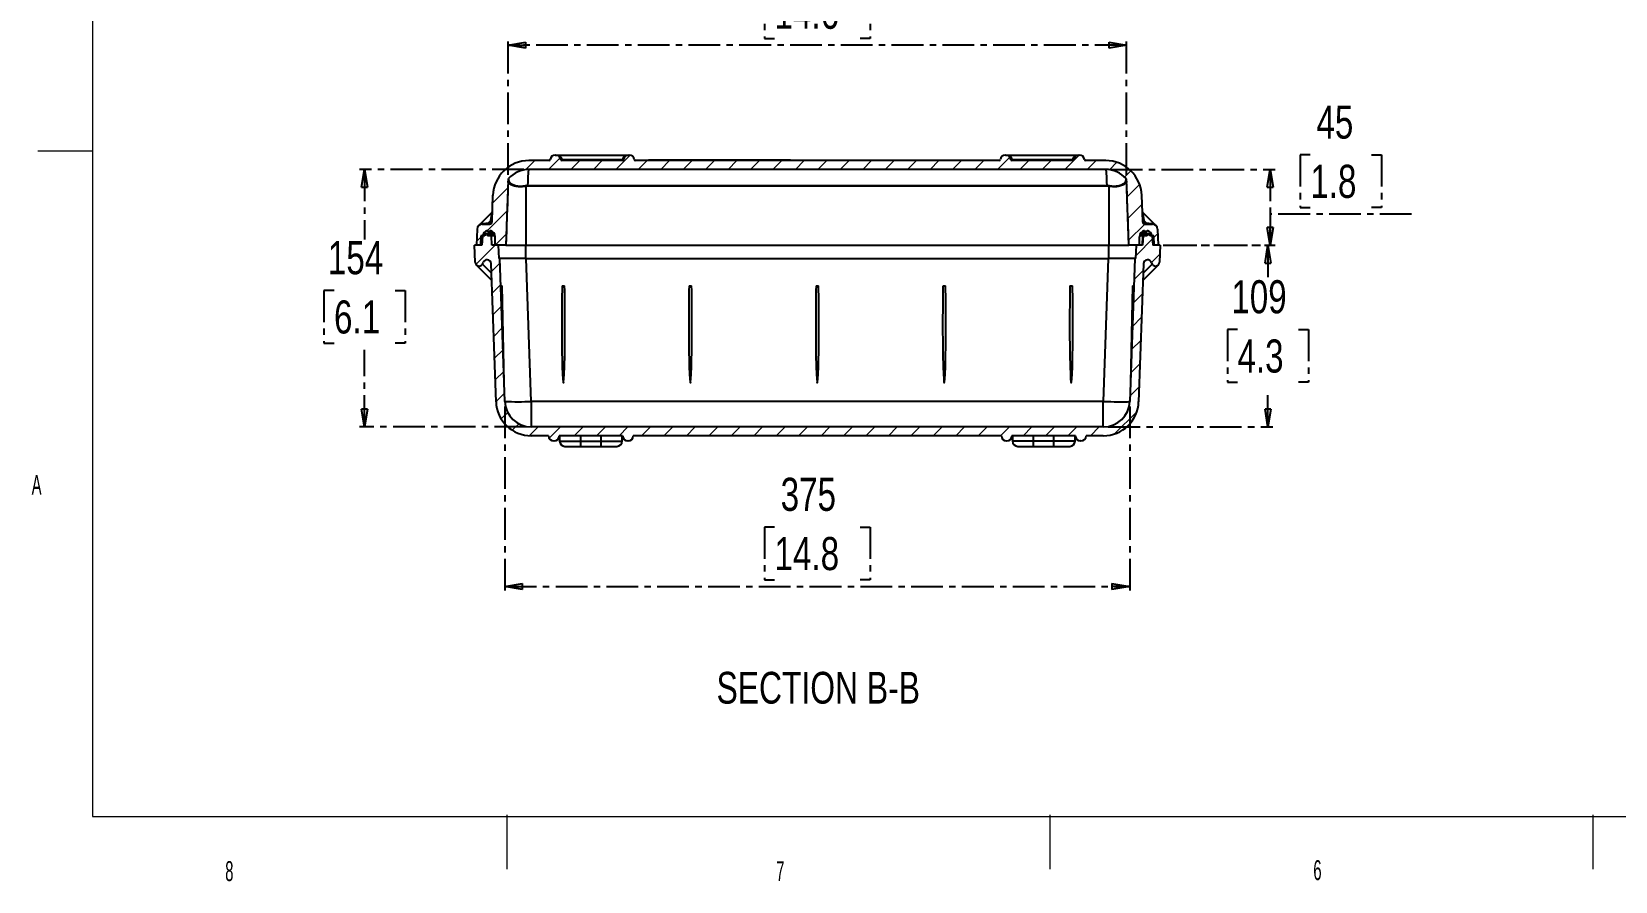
# Model space of a CAD drawing. Header units: millimetres. Extents: x 12 to 854, y 4 to 555.
# Drawn here: x 11.9 to 328.8, y 4.4 to 174.3 of the extents above; entities that cross this region are included whole.
import ezdxf

# ---------------------------------------------------------------- set-up
doc = ezdxf.new("R2010")
doc.units = ezdxf.units.MM
doc.linetypes.add('CENTER', pattern=[10.16, 6.35, -1.27, 1.27, -1.27])
doc.layers.add('DEFAULT_1', color=7, linetype='CENTER')
doc.layers.add('LINE', color=150, linetype='CENTER', lineweight=35)
doc.styles.add('SLDTEXTSTYLE2', font='TXT', dxfattribs={"width": 0.75})
doc.styles.add('SLDTEXTSTYLE3', font='TXT', dxfattribs={"width": 0.56})
doc.dimstyles.new('SLDDIMSTYLE0', dxfattribs={"dimtxt": 6.614583, "dimasz": 3.556, "dimexe": 0, "dimexo": 0.0625, "dimgap": 1.653646, "dimtad": 1, "dimdec": 0, "dimlfac": 3, "dimrnd": 1e-09, "dimzin": 12, "dimdsep": 46, "dimtxsty": 'SLDTEXTSTYLE2', "dimblk1": 'CLOSED', "dimblk2": 'CLOSED', "dimsah": 1, "dimcen": 0.09, "dimadec": 0, "dimazin": 3, "dimtfac": 1, "dimtdec": 0, "dimtofl": 0, "dimtmove": 0, "dimatfit": 3, "dimldrblk": 'CLOSED', "dimfxl": 1, "dimfrac": 2, "dimtolj": 1, "dimtzin": 12, "dimarcsym": 0})
doc.dimstyles.new('SLDDIMSTYLE3', dxfattribs={"dimtxt": 6.614583, "dimasz": 3.556, "dimexe": 0, "dimexo": 0.0625, "dimgap": 1.653646, "dimtad": 0, "dimtih": 1, "dimtoh": 1, "dimdec": 0, "dimlfac": 3, "dimrnd": 1e-09, "dimzin": 12, "dimdsep": 46, "dimtxsty": 'SLDTEXTSTYLE2', "dimblk1": 'CLOSED', "dimblk2": 'CLOSED', "dimsah": 1, "dimcen": 0.09, "dimadec": 0, "dimazin": 3, "dimtfac": 1, "dimtdec": 0, "dimtofl": 0, "dimtmove": 0, "dimatfit": 3, "dimldrblk": 'CLOSED', "dimfxl": 1, "dimfrac": 2, "dimtolj": 1, "dimtzin": 12, "dimarcsym": 0})

# ---------------------------------------------------------------- blocks, each defined once
blk = doc.blocks.new('_Closed')
at = {"color": 0, "linetype": 'ByBlock', "lineweight": -2}
for p, q in [((-1, 0.166667), (0, 0)), ((-1, 0.166667), (-1, -0.166667)), ((0, 0), (-1, -0.166667)), ((0, 0), (-1, 0))]:
    blk.add_line(p, q, dxfattribs=at)
blk = doc.blocks.new('_D_4')
at = {"layer": 'DEFAULT_1'}
for p, q in [((160.56, 183.5), (158.55, 183.5)), ((158.55, 183.5), (158.55, 172.99)), ((177.66, 183.5), (179.68, 183.5)), ((179.68, 183.5), (179.68, 172.99)), ((107.26, 145.68), (107.26, 172.65)), ((230.97, 171.65), (107.26, 171.65)), ((158.55, 172.99), (160.56, 172.99)), ((179.68, 172.99), (177.66, 172.99)), ((230.97, 145.68), (230.97, 172.65))]:
    blk.add_line(p, q, dxfattribs=at)
at = {"layer": 'DEFAULT_1', "xscale": 3.556, "yscale": 3.556, "rotation": 180}
blk.add_blockref('_Closed', (107.26, 171.65), dxfattribs=at)
at = {"layer": 'DEFAULT_1', "xscale": 3.556, "yscale": 3.556}
blk.add_blockref('_Closed', (230.97, 171.65), dxfattribs=at)
at = {"layer": 'DEFAULT_1', "char_height": 6.615, "attachment_point": 1, "style": 'SLDTEXTSTYLE2'}
for s, insert in [('371', (161.78, 193.37)), ('14.6', (160.56, 181.52))]:
    blk.add_mtext(s, dxfattribs=dict(at, insert=insert))
blk = doc.blocks.new('_D_5')
at = {"layer": 'DEFAULT_1'}
for p, q in [((106.61, 99.4), (106.61, 62.4)), ((231.62, 99.4), (231.62, 62.4)), ((160.56, 75.25), (158.55, 75.25)), ((158.55, 75.25), (158.55, 64.74)), ((177.66, 75.25), (179.68, 75.25)), ((179.68, 75.25), (179.68, 64.74)), ((106.61, 63.4), (231.62, 63.4)), ((158.55, 64.74), (160.56, 64.74)), ((179.68, 64.74), (177.66, 64.74))]:
    blk.add_line(p, q, dxfattribs=at)
at = {"layer": 'DEFAULT_1', "xscale": 3.556, "yscale": 3.556, "rotation": 180}
blk.add_blockref('_Closed', (106.61, 63.4, -0.3), dxfattribs=at)
at = {"layer": 'DEFAULT_1', "xscale": 3.556, "yscale": 3.556}
blk.add_blockref('_Closed', (231.62, 63.4, -0.3), dxfattribs=at)
at = {"layer": 'DEFAULT_1', "char_height": 6.615, "attachment_point": 1, "style": 'SLDTEXTSTYLE2'}
for s, insert in [('375', (161.78, 85.12)), ('14.8', (160.56, 73.27))]:
    blk.add_mtext(s, dxfattribs=dict(at, insert=insert))
blk = doc.blocks.new('_D_6')
at = {"layer": 'DEFAULT_1'}
for p, q in [((267.74, 149.69), (265.73, 149.69)), ((265.73, 149.69), (265.73, 139.18)), ((279.95, 149.69), (281.97, 149.69)), ((281.97, 149.69), (281.97, 139.18)), ((227.81, 146.77), (260.69, 146.77)), ((259.69, 146.77), (259.69, 131.62)), ((288, 137.84), (259.69, 137.84)), ((259.69, 137.84), (259.69, 131.62)), ((265.73, 139.18), (267.74, 139.18)), ((281.97, 139.18), (279.95, 139.18)), ((238.69, 131.62), (260.69, 131.62))]:
    blk.add_line(p, q, dxfattribs=at)
at = {"layer": 'DEFAULT_1', "xscale": 3.556, "yscale": 3.556}
for p, rotation in [((259.69, 146.77, -0.3), 90), ((259.69, 131.62, -0.3), 270)]:
    blk.add_blockref('_Closed', p, dxfattribs=dict(at, rotation=rotation))
at = {"layer": 'DEFAULT_1', "char_height": 6.615, "attachment_point": 1, "style": 'SLDTEXTSTYLE2'}
for s, insert in [('45', (268.96, 159.56)), ('1.8', (267.74, 147.71))]:
    blk.add_mtext(s, dxfattribs=dict(at, insert=insert))
blk = doc.blocks.new('_D_7')
at = {"layer": 'DEFAULT_1'}
for p, q in [((238.27, 131.62), (260.27, 131.62)), ((259.27, 131.62), (259.27, 124.93)), ((253.16, 114.77), (251.15, 114.77)), ((251.15, 114.77), (251.15, 104.26)), ((265.38, 114.77), (267.39, 114.77)), ((267.39, 114.77), (267.39, 104.26)), ((251.15, 104.26), (253.16, 104.26)), ((259.27, 95.3), (259.27, 102.91)), ((267.39, 104.26), (265.38, 104.26)), ((227.33, 95.3), (260.27, 95.3))]:
    blk.add_line(p, q, dxfattribs=at)
at = {"layer": 'DEFAULT_1', "xscale": 3.556, "yscale": 3.556}
for p, rotation in [((259.27, 131.62, -0.3), 90), ((259.27, 95.3, -0.3), 270)]:
    blk.add_blockref('_Closed', p, dxfattribs=dict(at, rotation=rotation))
at = {"layer": 'DEFAULT_1', "char_height": 6.615, "attachment_point": 1, "style": 'SLDTEXTSTYLE2'}
for s, insert in [('109', (251.94, 124.63)), ('4.3', (253.16, 112.78))]:
    blk.add_mtext(s, dxfattribs=dict(at, insert=insert))
blk = doc.blocks.new('_D_8')
at = {"layer": 'DEFAULT_1'}
for p, q in [((110.42, 146.77), (77.54, 146.77)), ((78.54, 146.77), (78.54, 132.74)), ((72.43, 122.58), (70.42, 122.58)), ((70.42, 122.58), (70.42, 112.07)), ((84.64, 122.58), (86.65, 122.58)), ((86.65, 122.58), (86.65, 112.07)), ((70.42, 112.07), (72.43, 112.07)), ((86.65, 112.07), (84.64, 112.07)), ((78.54, 95.3), (78.54, 110.72)), ((110.9, 95.3), (77.54, 95.3))]:
    blk.add_line(p, q, dxfattribs=at)
at = {"layer": 'DEFAULT_1', "xscale": 3.556, "yscale": 3.556}
for p, rotation in [((78.54, 146.77, -0.3), 90), ((78.54, 95.3, -0.3), 270)]:
    blk.add_blockref('_Closed', p, dxfattribs=dict(at, rotation=rotation))
at = {"layer": 'DEFAULT_1', "char_height": 6.615, "attachment_point": 1, "style": 'SLDTEXTSTYLE2'}
for s, insert in [('154', (71.2, 132.44)), ('6.1', (72.43, 120.59))]:
    blk.add_mtext(s, dxfattribs=dict(at, insert=insert))

msp = doc.modelspace()

# ---------------------------------------------------------------- hatches: boundary and pattern name
at = {"layer": 'DEFAULT_1', "linetype": 'Continuous', "lineweight": 18}
h = msp.add_hatch(dxfattribs=at)
h.set_pattern_fill('ANSI31', color=256, style=0)
edge = h.paths.add_edge_path(flags=0)
edge.add_arc((111.42, 141.35), 5.42, 90, 138.4926, ccw=False)
edge.add_line((111.42, 146.77), (226.81, 146.77))
edge.add_arc((226.81, 141.35), 5.42, 41.5074, 90, ccw=False)
edge.add_arc((230.55, 144.66), 0.423, 2, 41.5074, ccw=False)
edge.add_line((230.97, 144.68), (231.43, 131.62))
edge.add_line((231.43, 131.62), (233.55, 131.62))
edge.add_line((233.55, 131.62), (233.55, 133.31))
edge.add_arc((234.82, 133.31), 1.27, 101.4783, 180, ccw=False)
edge.add_arc((234.82, 134.58), 0.254, 185.7392, 354.2608)
edge.add_arc((234.82, 133.31), 1.27, 4.619, 78.5217, ccw=False)
edge.add_line((236.08, 133.41), (236.23, 131.62))
edge.add_line((236.23, 131.62), (237.27, 131.62))
edge.add_line((237.27, 131.62), (237.16, 134.87))
edge.add_arc((236.14, 134.83), 1.02, 2, 90)
edge.add_line((236.14, 135.85), (234.69, 135.85))
edge.add_arc((234.69, 136.36), 0.508, 182, 270, ccw=False)
edge.add_line((234.19, 136.34), (234, 141.61))
edge.add_arc((226.81, 141.35), 7.2, 2, 90)
edge.add_line((226.81, 148.55), (222.79, 148.55))
edge.add_arc((222.79, 148.8), 0.254, 187.6623, 270, ccw=False)
edge.add_arc((221.53, 148.64), 1.02, 7.6623, 90)
edge.add_line((221.53, 149.65), (221.45, 149.65))
edge.add_arc((221.45, 148.64), 1.02, 90, 172.3377)
edge.add_arc((220.19, 148.8), 0.254, 270, 352.3377, ccw=False)
edge.add_line((220.19, 148.55), (208.09, 148.55))
edge.add_arc((208.09, 148.8), 0.254, 187.6623, 270, ccw=False)
edge.add_arc((206.83, 148.64), 1.02, 7.6623, 90)
edge.add_line((206.83, 149.65), (206.75, 149.65))
edge.add_arc((206.75, 148.64), 1.02, 90, 172.3377)
edge.add_arc((205.49, 148.8), 0.254, 270, 352.3377, ccw=False)
edge.add_line((205.49, 148.55), (132.74, 148.55))
edge.add_arc((132.74, 148.8), 0.254, 187.6623, 270, ccw=False)
edge.add_arc((131.48, 148.64), 1.02, 7.6623, 90)
edge.add_line((131.48, 149.65), (131.4, 149.65))
edge.add_arc((131.4, 148.64), 1.02, 90, 172.3377)
edge.add_arc((130.14, 148.8), 0.254, 270, 352.3377, ccw=False)
edge.add_line((130.14, 148.55), (118.04, 148.55))
edge.add_arc((118.04, 148.8), 0.254, 187.6623, 270, ccw=False)
edge.add_arc((116.78, 148.64), 1.02, 7.6623, 90)
edge.add_line((116.78, 149.65), (116.7, 149.65))
edge.add_arc((116.7, 148.64), 1.02, 90, 172.3377)
edge.add_arc((115.44, 148.8), 0.254, 270, 352.3377, ccw=False)
edge.add_line((115.44, 148.55), (111.42, 148.55))
edge.add_arc((111.42, 141.35), 7.2, 90, 178)
edge.add_line((104.23, 141.61), (104.04, 136.34))
edge.add_arc((103.54, 136.36), 0.508, 270, 358, ccw=False)
edge.add_line((103.54, 135.85), (102.09, 135.85))
edge.add_arc((102.09, 134.83), 1.02, 90, 178)
edge.add_line((101.07, 134.87), (100.96, 131.62))
edge.add_line((100.96, 131.62), (102, 131.62))
edge.add_line((102, 131.62), (102.15, 133.41))
edge.add_arc((103.41, 133.31), 1.27, 101.4783, 175.381, ccw=False)
edge.add_arc((103.41, 134.58), 0.254, 185.7392, 354.2608)
edge.add_arc((103.41, 133.31), 1.27, 0, 78.5217, ccw=False)
edge.add_line((104.68, 133.31), (104.68, 131.62))
edge.add_line((104.68, 131.62), (106.8, 131.62))
edge.add_line((106.8, 131.62), (107.26, 144.68))
edge.add_arc((107.68, 144.66), 0.423, 138.4926, 178, ccw=False)
h = msp.add_hatch(dxfattribs=at)
h.set_pattern_fill('ANSI31', color=256, style=0)
edge = h.paths.add_edge_path(flags=0)
edge.add_line((222.88, 93.52), (226.33, 93.52))
edge.add_arc((226.33, 100.59), 7.07, 270, 358)
edge.add_line((233.39, 100.34), (234.36, 127.93))
edge.add_arc((235.18, 127.9), 0.827, 13.1082, 178, ccw=False)
edge.add_arc((236.77, 128.27), 0.804, 193.1082, 358)
edge.add_line((237.58, 128.25), (237.69, 131.62))
edge.add_line((237.69, 131.62), (236.53, 131.62))
edge.add_line((236.53, 131.62), (236.43, 133.48))
edge.add_line((236.43, 133.48), (235.63, 133.48))
edge.add_line((235.63, 133.48), (235.63, 133.65))
edge.add_arc((235.37, 133.65), 0.262, 0, 180)
edge.add_line((235.1, 133.65), (235.1, 133.48))
edge.add_line((235.1, 133.48), (234.3, 133.48))
edge.add_line((234.3, 133.48), (234.2, 131.62))
edge.add_line((234.2, 131.62), (232.88, 131.62))
edge.add_line((232.88, 131.62), (232.78, 128.98))
edge.add_line((232.78, 128.98), (232.61, 128.98))
edge.add_line((232.61, 128.98), (231.62, 100.4))
edge.add_arc((226.33, 100.59), 5.29, 270, 358, ccw=False)
edge.add_line((226.33, 95.3), (111.9, 95.3))
edge.add_arc((111.9, 100.59), 5.29, 182, 270, ccw=False)
edge.add_line((106.61, 100.4), (105.61, 128.98))
edge.add_line((105.61, 128.98), (105.44, 128.98))
edge.add_line((105.44, 128.98), (105.35, 131.62))
edge.add_line((105.35, 131.62), (104.03, 131.62))
edge.add_line((104.03, 131.62), (103.93, 133.48))
edge.add_line((103.93, 133.48), (103.13, 133.48))
edge.add_spline(control_points=[(103.13, 133.48), (103.13, 133.57), (103.14, 133.66), (103.11, 133.74), (103.1, 133.77), (103.08, 133.8), (103.06, 133.82), (103.04, 133.84), (103.02, 133.86), (103, 133.88), (102.97, 133.89), (102.94, 133.9), (102.91, 133.91), (102.89, 133.91), (102.85, 133.91), (102.83, 133.91), (102.8, 133.91), (102.77, 133.9), (102.74, 133.88), (102.72, 133.87), (102.69, 133.85), (102.67, 133.83), (102.65, 133.81), (102.63, 133.78), (102.62, 133.76), (102.61, 133.73), (102.6, 133.7), (102.6, 133.67), (102.6, 133.61), (102.6, 133.54), (102.6, 133.48)], knot_values=[0, 0, 0, 0, 0.000789, 0.000789, 0.000789, 0.001045, 0.001045, 0.001045, 0.001302, 0.001302, 0.001302, 0.001558, 0.001558, 0.001558, 0.001815, 0.001815, 0.001815, 0.002071, 0.002071, 0.002071, 0.002327, 0.002327, 0.002327, 0.002584, 0.002584, 0.002584, 0.00284, 0.00284, 0.00284, 0.003387, 0.003387, 0.003387, 0.003387], weights=[1, 1, 1, 1, 1, 1, 1, 1, 1, 1, 1, 1, 1, 1, 1, 1, 1, 1, 1, 1, 1, 1, 1, 1, 1, 1, 1, 1, 1, 1, 1], degree=3, periodic=0)
edge.add_line((102.6, 133.48), (101.8, 133.48))
edge.add_line((101.8, 133.48), (101.7, 131.62))
edge.add_line((101.7, 131.62), (100.53, 131.62))
edge.add_line((100.53, 131.62), (100.65, 128.25))
edge.add_arc((101.46, 128.27), 0.804, 182, 346.8918)
edge.add_arc((103.05, 127.9), 0.827, 2, 166.8918, ccw=False)
edge.add_line((103.87, 127.93), (104.84, 100.34))
edge.add_arc((111.9, 100.59), 7.07, 182, 270)
edge.add_line((111.9, 93.52), (115.35, 93.52))
edge.add_arc((116.37, 93.52), 1.02, 180, 270)
edge.add_line((116.37, 92.5), (116.45, 92.5))
edge.add_arc((116.45, 93.52), 1.02, 270, 360)
edge.add_line((117.47, 93.52), (130.17, 93.52))
edge.add_arc((131.18, 93.52), 1.02, 180, 270)
edge.add_line((131.18, 92.5), (131.27, 92.5))
edge.add_arc((131.27, 93.52), 1.02, 270, 360)
edge.add_line((132.28, 93.52), (205.94, 93.52))
edge.add_arc((206.96, 93.52), 1.02, 180, 270)
edge.add_line((206.96, 92.5), (207.05, 92.5))
edge.add_arc((207.05, 93.52), 1.02, 270, 360)
edge.add_line((208.06, 93.52), (220.76, 93.52))
edge.add_arc((221.78, 93.52), 1.02, 180, 270)
edge.add_line((221.78, 92.5), (221.86, 92.5))
edge.add_arc((221.86, 93.52), 1.02, 270, 360)

# ---------------------------------------------------------------- linework, layer by layer
at = {"color": 7, "linetype": 'Continuous', "lineweight": 18}
for p, q in [((24.14, 545.76), (24.14, 17.38)), ((24.14, 150.44), (13.15, 150.44)), ((24.14, 17.38), (841.62, 17.38)), ((106.99, 17.7), (106.99, 6.84)), ((215.62, 17.7), (215.62, 6.84)), ((324.25, 17.7), (324.25, 6.84))]:
    msp.add_line(p, q, dxfattribs=at)
at = {"color": 7, "linetype": 'Continuous', "lineweight": 25}
for p, q in [((116.7, 149.65), (116.78, 149.65)), ((116.78, 149.65), (131.4, 149.65)), ((131.4, 149.65), (131.48, 149.65)), ((206.75, 149.65), (206.83, 149.65)), ((206.83, 149.65), (221.45, 149.65)), ((221.45, 149.65), (221.53, 149.65)), ((115.44, 148.55), (111.42, 148.55)), ((226.81, 146.77), (111.42, 146.77)), ((118.04, 148.77), (118.04, 148.55)), ((118.04, 148.77), (130.14, 148.77)), ((130.14, 148.55), (118.04, 148.55)), ((130.14, 148.77), (130.14, 148.55)), ((205.49, 148.55), (132.74, 148.55)), ((135.33, 148.72), (135.33, 148.55)), ((135.33, 148.72), (137.45, 148.72)), ((137.45, 148.72), (137.45, 148.55)), ((137.45, 148.72), (161.66, 148.72)), ((161.66, 148.72), (161.66, 148.55)), ((161.66, 148.72), (163.78, 148.72)), ((163.78, 148.72), (163.78, 148.55)), ((208.09, 148.77), (208.09, 148.55)), ((208.09, 148.77), (220.19, 148.77)), ((220.19, 148.55), (208.09, 148.55)), ((220.19, 148.77), (220.19, 148.55)), ((226.81, 148.55), (222.79, 148.55)), ((107.26, 144.68), (106.8, 131.62)), ((110.75, 143.56), (111.15, 143.6)), ((111.15, 143.44), (110.78, 143.4)), ((110.78, 143.4), (110.78, 131.62)), ((111.15, 143.6), (227.08, 143.6)), ((111.15, 143.6), (111.15, 143.44)), ((227.08, 143.44), (111.15, 143.44)), ((227.08, 143.6), (227.48, 143.56)), ((227.08, 143.6), (227.08, 143.44)), ((227.45, 143.4), (227.08, 143.44)), ((227.45, 143.4), (227.45, 131.62)), ((231.43, 131.62), (230.97, 144.68)), ((104.04, 136.34), (104.23, 141.61)), ((234, 141.61), (234.19, 136.34)), ((101.37, 135.55), (104.04, 138.23)), ((103.8, 136.57), (103.33, 136.1)), ((103.79, 136.35), (103.8, 136.57)), ((103.8, 136.57), (104.04, 138.23)), ((234.19, 138.23), (234.43, 136.57)), ((234.19, 138.23), (236.86, 135.55)), ((234.43, 136.57), (234.44, 136.35)), ((234.9, 136.1), (234.43, 136.57)), ((101.07, 134.87), (100.96, 131.62)), ((101.8, 133.48), (101.7, 131.62)), ((102.6, 133.48), (101.8, 133.48)), ((102.15, 133.41), (102, 131.62)), ((102.09, 135.85), (103.54, 135.85)), ((102.21, 135.98), (103.33, 136.1)), ((103.93, 133.48), (103.13, 133.48)), ((103.33, 136.1), (103.54, 136.1)), ((104.03, 131.62), (103.93, 133.48)), ((104.68, 131.62), (104.68, 133.31)), ((233.55, 131.62), (233.55, 133.31)), ((234.14, 131.62), (234.23, 133.48)), ((234.3, 133.48), (234.2, 131.62)), ((234.2, 131.62), (234.29, 133.48)), ((234.2, 131.62), (234.29, 133.48)), ((234.26, 133.48), (234.23, 133.48)), ((235.1, 133.48), (234.3, 133.48)), ((234.69, 136.1), (234.9, 136.1)), ((234.69, 135.85), (236.14, 135.85)), ((234.9, 136.1), (236.02, 135.98)), ((235.03, 133.48), (235.03, 133.65)), ((235.1, 133.65), (235.1, 133.48)), ((235.1, 133.48), (235.1, 133.65)), ((235.1, 133.48), (235.1, 133.65)), ((235.34, 133.91), (235.29, 133.91)), ((235.33, 133.91), (235.36, 133.91)), ((235.34, 133.91), (235.36, 133.91)), ((235.36, 133.91), (235.36, 133.91)), ((235.63, 133.48), (235.63, 133.65)), ((236.43, 133.48), (235.63, 133.48)), ((236.08, 133.41), (236.23, 131.62)), ((236.53, 131.62), (236.43, 133.48)), ((237.16, 134.87), (237.27, 131.62)), ((100.65, 128.25), (100.53, 131.62)), ((101.7, 131.62), (100.53, 131.62)), ((102, 131.62), (100.96, 131.62)), ((105.35, 131.62), (104.03, 131.62)), ((106.8, 131.62), (104.68, 131.62)), ((105.44, 128.98), (105.35, 131.62)), ((106.8, 131.62), (110.78, 131.62)), ((110.78, 131.62), (227.45, 131.62)), ((110.81, 128.98), (110.81, 131.62)), ((227.42, 128.98), (227.42, 131.62)), ((227.45, 131.62), (231.43, 131.62)), ((233.55, 131.62), (231.43, 131.62)), ((232.88, 131.62), (232.78, 128.98)), ((234.2, 131.62), (232.88, 131.62)), ((237.27, 131.62), (236.23, 131.62)), ((237.69, 131.62), (236.53, 131.62)), ((237.69, 131.62), (237.58, 128.25)), ((103.99, 124.6), (100.89, 127.7)), ((102.15, 127.86), (103.94, 126.07)), ((104.84, 100.34), (103.87, 127.93)), ((105.44, 128.98), (105.61, 128.98)), ((106.61, 100.4), (105.61, 128.98)), ((110.9, 128.98), (105.61, 128.98)), ((111.9, 100.4), (110.9, 128.98)), ((110.9, 128.98), (227.33, 128.98)), ((227.33, 128.98), (226.33, 100.4)), ((232.61, 128.98), (227.33, 128.98)), ((232.61, 128.98), (231.62, 100.4)), ((232.61, 128.98), (232.78, 128.98)), ((234.36, 127.93), (233.39, 100.34)), ((237.34, 127.7), (234.24, 124.6)), ((234.29, 126.07), (236.08, 127.86)), ((105.81, 123.49), (106.06, 123.49)), ((106.48, 104.1), (106.06, 123.49)), ((118.06, 123.49), (118.57, 123.49)), ((143.46, 123.49), (143.97, 123.49)), ((168.86, 123.49), (169.37, 123.49)), ((194.26, 123.49), (194.77, 123.49)), ((219.66, 123.49), (220.17, 123.49)), ((232.17, 123.49), (231.75, 104.1)), ((232.17, 123.49), (232.42, 123.49)), ((111.9, 100.4), (111.9, 95.3)), ((226.33, 100.4), (111.9, 100.4)), ((226.33, 95.3), (226.33, 100.4)), ((226.33, 95.3), (111.9, 95.3)), ((115.35, 93.52), (111.9, 93.52)), ((116.37, 92.5), (116.45, 92.5)), ((130.17, 93.52), (117.47, 93.52)), ((117.56, 93.52), (117.56, 92.46)), ((117.56, 92.46), (121.79, 92.46)), ((121.79, 92.46), (121.79, 93.52)), ((121.79, 92.46), (125.85, 92.46)), ((121.79, 91.4), (121.79, 92.46)), ((125.85, 92.46), (125.85, 93.52)), ((125.85, 92.46), (130.07, 92.46)), ((125.85, 91.4), (125.85, 92.46)), ((130.07, 92.46), (130.07, 93.52)), ((131.27, 92.5), (131.18, 92.5)), ((205.94, 93.52), (132.28, 93.52)), ((206.96, 92.5), (207.05, 92.5)), ((220.76, 93.52), (208.06, 93.52)), ((208.15, 93.52), (208.15, 92.46)), ((212.38, 92.46), (208.15, 92.46)), ((212.38, 92.46), (212.38, 93.52)), ((216.44, 92.46), (212.38, 92.46)), ((212.38, 91.4), (212.38, 92.46)), ((216.44, 92.46), (216.44, 93.52)), ((220.67, 92.46), (216.44, 92.46)), ((216.44, 91.4), (216.44, 92.46)), ((220.67, 92.46), (220.67, 93.52)), ((221.86, 92.5), (221.78, 92.5)), ((226.33, 93.52), (222.88, 93.52)), ((118.62, 91.4), (121.79, 91.4)), ((121.79, 91.4), (125.85, 91.4)), ((125.85, 91.4), (129.02, 91.4)), ((209.21, 91.4), (212.38, 91.4)), ((212.38, 91.4), (216.44, 91.4)), ((216.44, 91.4), (219.61, 91.4))]:
    msp.add_line(p, q, dxfattribs=at)
at = {"color": 7, "linetype": 'Continuous', "lineweight": 25, "flags": 128}
msp.add_lwpolyline([(226.33, 100.4), (227.08, 100.38), (227.82, 100.36), (228.52, 100.34), (229.19, 100.33), (229.79, 100.33), (230.32, 100.33), (230.77, 100.33), (231.14, 100.34), (231.4, 100.36), (231.56, 100.38), (231.62, 100.4)], dxfattribs=at)
at = {"color": 7, "linetype": 'Continuous', "lineweight": 25}
for centre, radius, start, end in [((116.7, 148.64), 1.02, 90, 172.3377), ((116.78, 148.64), 1.02, 7.6623, 90), ((131.4, 148.64), 1.02, 90, 172.3377), ((131.48, 148.64), 1.02, 7.6623, 90), ((206.75, 148.64), 1.02, 90, 172.3377), ((206.83, 148.64), 1.02, 7.6623, 90), ((221.45, 148.64), 1.02, 90, 172.3377), ((221.53, 148.64), 1.02, 7.6623, 90), ((111.42, 141.35), 7.2, 90, 178), ((111.42, 141.35), 5.42, 90, 138.4926), ((115.44, 148.8), 0.254, 270, 352.3377), ((118.04, 148.8), 0.254, 187.6623, 270), ((117.91, 149.25), 0.498, 255.3622, 284.6378), ((130.14, 148.8), 0.254, 270, 352.3377), ((130.26, 149.25), 0.498, 255.3622, 284.6378), ((132.74, 148.8), 0.254, 187.6623, 270), ((205.49, 148.8), 0.254, 270, 352.3377), ((208.09, 148.8), 0.254, 187.6623, 270), ((207.97, 149.25), 0.498, 255.3622, 284.6378), ((220.19, 148.8), 0.254, 270, 352.3377), ((220.31, 149.25), 0.498, 255.3622, 284.6378), ((222.79, 148.8), 0.254, 187.6623, 270), ((226.81, 141.35), 7.2, 2, 90), ((226.81, 141.35), 5.42, 41.5074, 90), ((107.62, 144.43), 0.375, 135.3313, 177.687), ((107.68, 144.66), 0.423, 138.4926, 178), ((56.81, 132.35), 55.09, 11.5759, 11.7441), ((281.42, 132.35), 55.09, 168.2559, 168.4241), ((230.55, 144.66), 0.423, 2, 41.5074), ((230.61, 144.43), 0.375, 2.313, 44.6687), ((103.54, 136.36), 0.254, 270, 358), ((103.54, 136.36), 0.508, 270, 358), ((104.04, 141.59), 5.25, 267.3211, 270.0604), ((104.05, 141.81), 5.25, 267.3211, 270.0604), ((103.86, 138.41), 0.254, 315, 358), ((234.37, 138.41), 0.254, 182, 225), ((234.18, 141.81), 5.25, 269.9396, 272.6789), ((234.19, 141.59), 5.25, 269.9396, 272.6789), ((234.69, 136.36), 0.508, 182, 270), ((234.69, 136.36), 0.254, 182, 270), ((102.09, 134.83), 1.02, 90, 178), ((102.06, 136.01), 0.157, 280.1431, 349.8569), ((103.41, 133.31), 1.27, 101.4783, 175.381), ((103.41, 134.58), 0.254, 185.7392, 354.2608), ((98.27, 136.04), 5.06, 357.8643, 0.7039), ((98.48, 136.04), 5.06, 357.8643, 0.7039), ((103.41, 133.31), 1.27, 0, 78.5217), ((234.82, 133.31), 1.27, 101.4783, 180), ((234.82, 134.58), 0.254, 185.7392, 354.2608), ((239.75, 136.04), 5.06, 179.2961, 182.1357), ((239.96, 136.04), 5.06, 179.2961, 182.1357), ((235.29, 133.65), 0.261, 90.3713, 180.2668), ((234.82, 133.31), 1.27, 4.619, 78.5217), ((235.37, 133.65), 0.262, 0, 180), ((236.17, 136.01), 0.157, 190.1431, 259.8569), ((236.14, 134.83), 1.02, 2, 90), ((101.46, 128.27), 0.804, 182, 346.8918), ((103.05, 127.9), 0.827, 2, 166.8918), ((235.18, 127.9), 0.827, 13.1082, 178), ((236.77, 128.27), 0.804, 193.1082, 358), ((111.9, 100.59), 7.07, 182, 270), ((111.9, 100.59), 5.29, 182, 270), ((109.26, 141.93), 41.61, 266.3566, 273.6434), ((226.33, 100.59), 5.29, 270, 358), ((226.33, 100.59), 7.07, 270, 358), ((116.37, 93.52), 1.02, 180, 270), ((116.45, 93.52), 1.02, 270, 0), ((118.62, 92.46), 1.06, 180, 270), ((129.02, 92.46), 1.06, 270, 0), ((131.18, 93.52), 1.02, 180, 270), ((131.27, 93.52), 1.02, 270, 0), ((206.96, 93.52), 1.02, 180, 270), ((207.05, 93.52), 1.02, 270, 0), ((209.21, 92.46), 1.06, 180, 270), ((219.61, 92.46), 1.06, 270, 0), ((221.78, 93.52), 1.02, 180, 270), ((221.86, 93.52), 1.02, 270, 0)]:
    msp.add_arc(centre, radius, start, end, dxfattribs=at)
for centre, major_axis, ratio, start_param, end_param in [((116.78, 148.64), (1.27, 0), 0.8, 0.133732, 1.570796), ((131.4, 148.64), (1.27, 0), 0.8, 1.570796, 3.007861), ((206.83, 148.64), (1.27, 0), 0.8, 0.133732, 1.570796), ((221.45, 148.64), (1.27, 0), 0.8, 1.570796, 3.007861), ((111.42, 141.35), (0, 5.42), 0.054688, 0, 1.142918), ((226.81, 141.35), (0, 5.42), 0.054688, 5.140267, 6.283185), ((102.09, 134.83), (0.898, 0.898), 0.8, 0.785398, 1.570796), ((236.14, 134.83), (0.898, -0.898), 0.8, 1.570796, 2.356194), ((118.31, 116.03), (0, 11.93), 0.027264, 0.895863, 5.387322), ((143.71, 116.03), (0, 11.93), 0.027264, 0.895863, 5.387322), ((169.11, 116.03), (0, 11.93), 0.027264, 0.895863, 5.387322), ((194.51, 116.03), (0, 11.93), 0.027264, 0.895863, 5.387322), ((219.91, 116.03), (0, 11.93), 0.027264, 0.895863, 5.387322)]:
    msp.add_ellipse(centre, major_axis=major_axis, ratio=ratio, start_param=start_param, end_param=end_param, dxfattribs=at)
for points, knots in [([(110.78, 143.4), (110.45, 143.36), (109.79, 143.27), (108.87, 143.35), (108.09, 143.56), (107.5, 143.9), (107.26, 144.21), (107.25, 144.4), (107.25, 144.45)], [0, 0, 0, 0, 0.17282, 0.345996, 0.517135, 0.709877, 0.928943, 1, 1, 1, 1]), ([(107.36, 144.95), (107.36, 144.93), (107.36, 144.9), (107.36, 144.75), (107.36, 144.7)], [0, 0, 0, 0, 0.652321, 1, 1, 1, 1]), ([(107.36, 144.7), (107.36, 144.65), (107.37, 144.44), (107.6, 144.1), (108.16, 143.74), (108.91, 143.5), (109.8, 143.42), (110.43, 143.51), (110.75, 143.56)], [0, 0, 0, 0, 0.071448, 0.291859, 0.485333, 0.656224, 0.828274, 1, 1, 1, 1]), ([(230.98, 144.45), (230.97, 144.37), (230.96, 144.22), (230.82, 144.04), (230.63, 143.86), (230.39, 143.71), (230.01, 143.54), (229.54, 143.4), (228.87, 143.29), (228.13, 143.3), (227.61, 143.38), (227.45, 143.4)], [0, 0, 0, 0, 0.114351, 0.231976, 0.285781, 0.392459, 0.502101, 0.611315, 0.724699, 0.913714, 1, 1, 1, 1]), ([(227.48, 143.56), (227.64, 143.53), (228.14, 143.45), (228.84, 143.44), (229.49, 143.56), (229.94, 143.7), (230.3, 143.89), (230.68, 144.17), (230.85, 144.43), (230.87, 144.63), (230.87, 144.68), (230.87, 144.69), (230.87, 144.69), (230.87, 144.7), (230.87, 144.7), (230.87, 144.7), (230.87, 144.7)], [0, 0, 0, 0, 0.085879, 0.273632, 0.382387, 0.495726, 0.60281, 0.712948, 0.928899, 0.982241, 0.995564, 0.998894, 0.999727, 0.999935, 0.999987, 1, 1, 1, 1]), ([(230.87, 144.7), (230.87, 144.79), (230.87, 144.93), (230.87, 144.94), (230.87, 144.95)], [0, 0, 0, 0, 0.652197, 1, 1, 1, 1]), ([(103.13, 133.48), (103.13, 133.53), (103.13, 133.57), (103.13, 133.65), (103.13, 133.67), (103.12, 133.72), (103.11, 133.74), (103.08, 133.81), (103.05, 133.84), (102.96, 133.9), (102.92, 133.91), (102.82, 133.91), (102.77, 133.9), (102.69, 133.85), (102.65, 133.81), (102.62, 133.75), (102.61, 133.72), (102.6, 133.68), (102.6, 133.65), (102.6, 133.58), (102.6, 133.53), (102.6, 133.48)], [0, 0, 0, 0, 0.125, 0.125, 0.1875, 0.1875, 0.25, 0.25, 0.375, 0.375, 0.5, 0.5, 0.625, 0.625, 0.75, 0.75, 0.8125, 0.8125, 0.875, 0.875, 1, 1, 1, 1]), ([(104.51, 133.91), (104.43, 133.91), (104.15, 133.91), (103.78, 133.91), (103.4, 133.91), (103.11, 133.91), (102.9, 133.91), (102.88, 133.91), (102.86, 133.91)], [0, 0, 0, 0, 0.077291, 0.262403, 0.421183, 0.59704, 0.790066, 1, 1, 1, 1]), ([(104.61, 133.65), (104.61, 133.65), (104.25, 133.65), (103.77, 133.65), (103.22, 133.65), (103.16, 133.65), (103.13, 133.65)], [0, 0, 0, 0, 0.002887, 0.335258, 0.667608, 1, 1, 1, 1]), ([(103.41, 134.33), (103.42, 134.33), (103.44, 134.33), (103.6, 134.33), (103.82, 134.33), (104, 134.33), (104.12, 134.33), (104.13, 134.33)], [0, 0, 0, 0, 0.274278, 0.529577, 0.764921, 0.977661, 1, 1, 1, 1]), ([(104.65, 133.48), (104.61, 133.48), (104.32, 133.48), (104.03, 133.48), (103.96, 133.48), (103.93, 133.48)], [0, 0, 0, 0, 0.076055, 0.537896, 1, 1, 1, 1]), ([(234.16, 133.48), (234.1, 133.48), (233.99, 133.48), (233.7, 133.48), (233.58, 133.48)], [0, 0, 0, 0, 0.574745, 1, 1, 1, 1]), ([(235.03, 133.65), (234.93, 133.65), (234.73, 133.65), (234.21, 133.65), (233.75, 133.65), (233.61, 133.65)], [0, 0, 0, 0, 0.409993, 0.819944, 1, 1, 1, 1]), ([(235.22, 133.91), (235.19, 133.91), (235.1, 133.91), (234.87, 133.91), (234.57, 133.91), (234.21, 133.91), (233.92, 133.91), (233.74, 133.91), (233.72, 133.91)], [0, 0, 0, 0, 0.153583, 0.38156, 0.58621, 0.767592, 0.97326, 1, 1, 1, 1]), ([(234.09, 134.33), (234.14, 134.33), (234.33, 134.33), (234.56, 134.33), (234.78, 134.33), (234.8, 134.33), (234.82, 134.33)], [0, 0, 0, 0, 0.097467, 0.381259, 0.682962, 1, 1, 1, 1]), ([(235.1, 133.65), (235.09, 133.65), (235.07, 133.65), (235.05, 133.65), (235.03, 133.65)], [0, 0, 0, 0, 0.560516, 1, 1, 1, 1]), ([(235.1, 133.65), (235.1, 133.67), (235.1, 133.73), (235.14, 133.8), (235.2, 133.86), (235.27, 133.9), (235.31, 133.91), (235.34, 133.91)], [0, 0, 0, 0, 0.192577, 0.43617, 0.628748, 0.841126, 1, 1, 1, 1]), ([(235.1, 133.65), (235.1, 133.67), (235.1, 133.73), (235.14, 133.8), (235.2, 133.86), (235.27, 133.9), (235.31, 133.91), (235.33, 133.91)], [0, 0, 0, 0, 0.192577, 0.436169, 0.628746, 0.841123, 1, 1, 1, 1]), ([(235.1, 133.65), (235.1, 133.65), (235.1, 133.65), (235.1, 133.65), (235.1, 133.65)], [0, 0, 0, 0, 0.559733, 1, 1, 1, 1])]:
    msp.add_open_spline(points, degree=3, knots=knots, dxfattribs=at)
at = {"layer": 'DEFAULT_1'}
for p, q in [((107.26, 144.68), (106.8, 131.62)), ((231.43, 131.62), (230.97, 144.68))]:
    msp.add_line(p, q, dxfattribs=at)

# ---------------------------------------------------------------- texts
at = {"color": 7, "linetype": 'Continuous', "lineweight": 0, "char_height": 3.97, "attachment_point": 1, "style": 'SLDTEXTSTYLE3'}
for s, insert in [('A', (11.94, 85.7)), ('8', (50.66, 8.45)), ('7', (160.87, 8.45)), ('6', (268.34, 8.64))]:
    msp.add_mtext(s, dxfattribs=dict(at, insert=insert))
at = {"layer": 'LINE', "insert": (169.3, 46.31), "char_height": 6.35, "attachment_point": 2, "style": 'SLDTEXTSTYLE2'}
msp.add_mtext('SECTION B-B', dxfattribs=at)

# ---------------------------------------------------------------- dimensions: what is measured, and where the dimension line sits
at = {"layer": 'DEFAULT_1'}
for base, p1, p2, picture, middle in [((107.26, 171.65), (230.97, 144.68), (107.26, 144.68), '_D_4', (169.11, 171.65)), ((231.62, 63.4), (106.61, 100.4), (231.62, 100.4), '_D_5', (169.11, 63.4))]:
    dim = msp.add_linear_dim(base=base, p1=p1, p2=p2, dimstyle='SLDDIMSTYLE0', dxfattribs=at)
    dim.commit()
    dim.dimension.update_dxf_attribs({"geometry": picture, "text_midpoint": middle, "dimtype": 160})
for base, p1, p2, picture, middle in [((259.69, 131.62), (226.81, 146.77), (237.69, 131.62), '_D_6', (259.69, 148.84)), ((78.54, 95.3), (111.42, 146.77), (111.9, 95.3), '_D_8', (78.54, 121.73)), ((259.27, 95.3), (237.27, 131.62), (226.33, 95.3), '_D_7', (259.27, 113.92))]:
    dim = msp.add_linear_dim(base=base, p1=p1, p2=p2, angle=90, dimstyle='SLDDIMSTYLE3', dxfattribs=at)
    dim.commit()
    dim.dimension.update_dxf_attribs({"geometry": picture, "text_midpoint": middle, "dimtype": 160})

doc.saveas('drawing.dxf')
